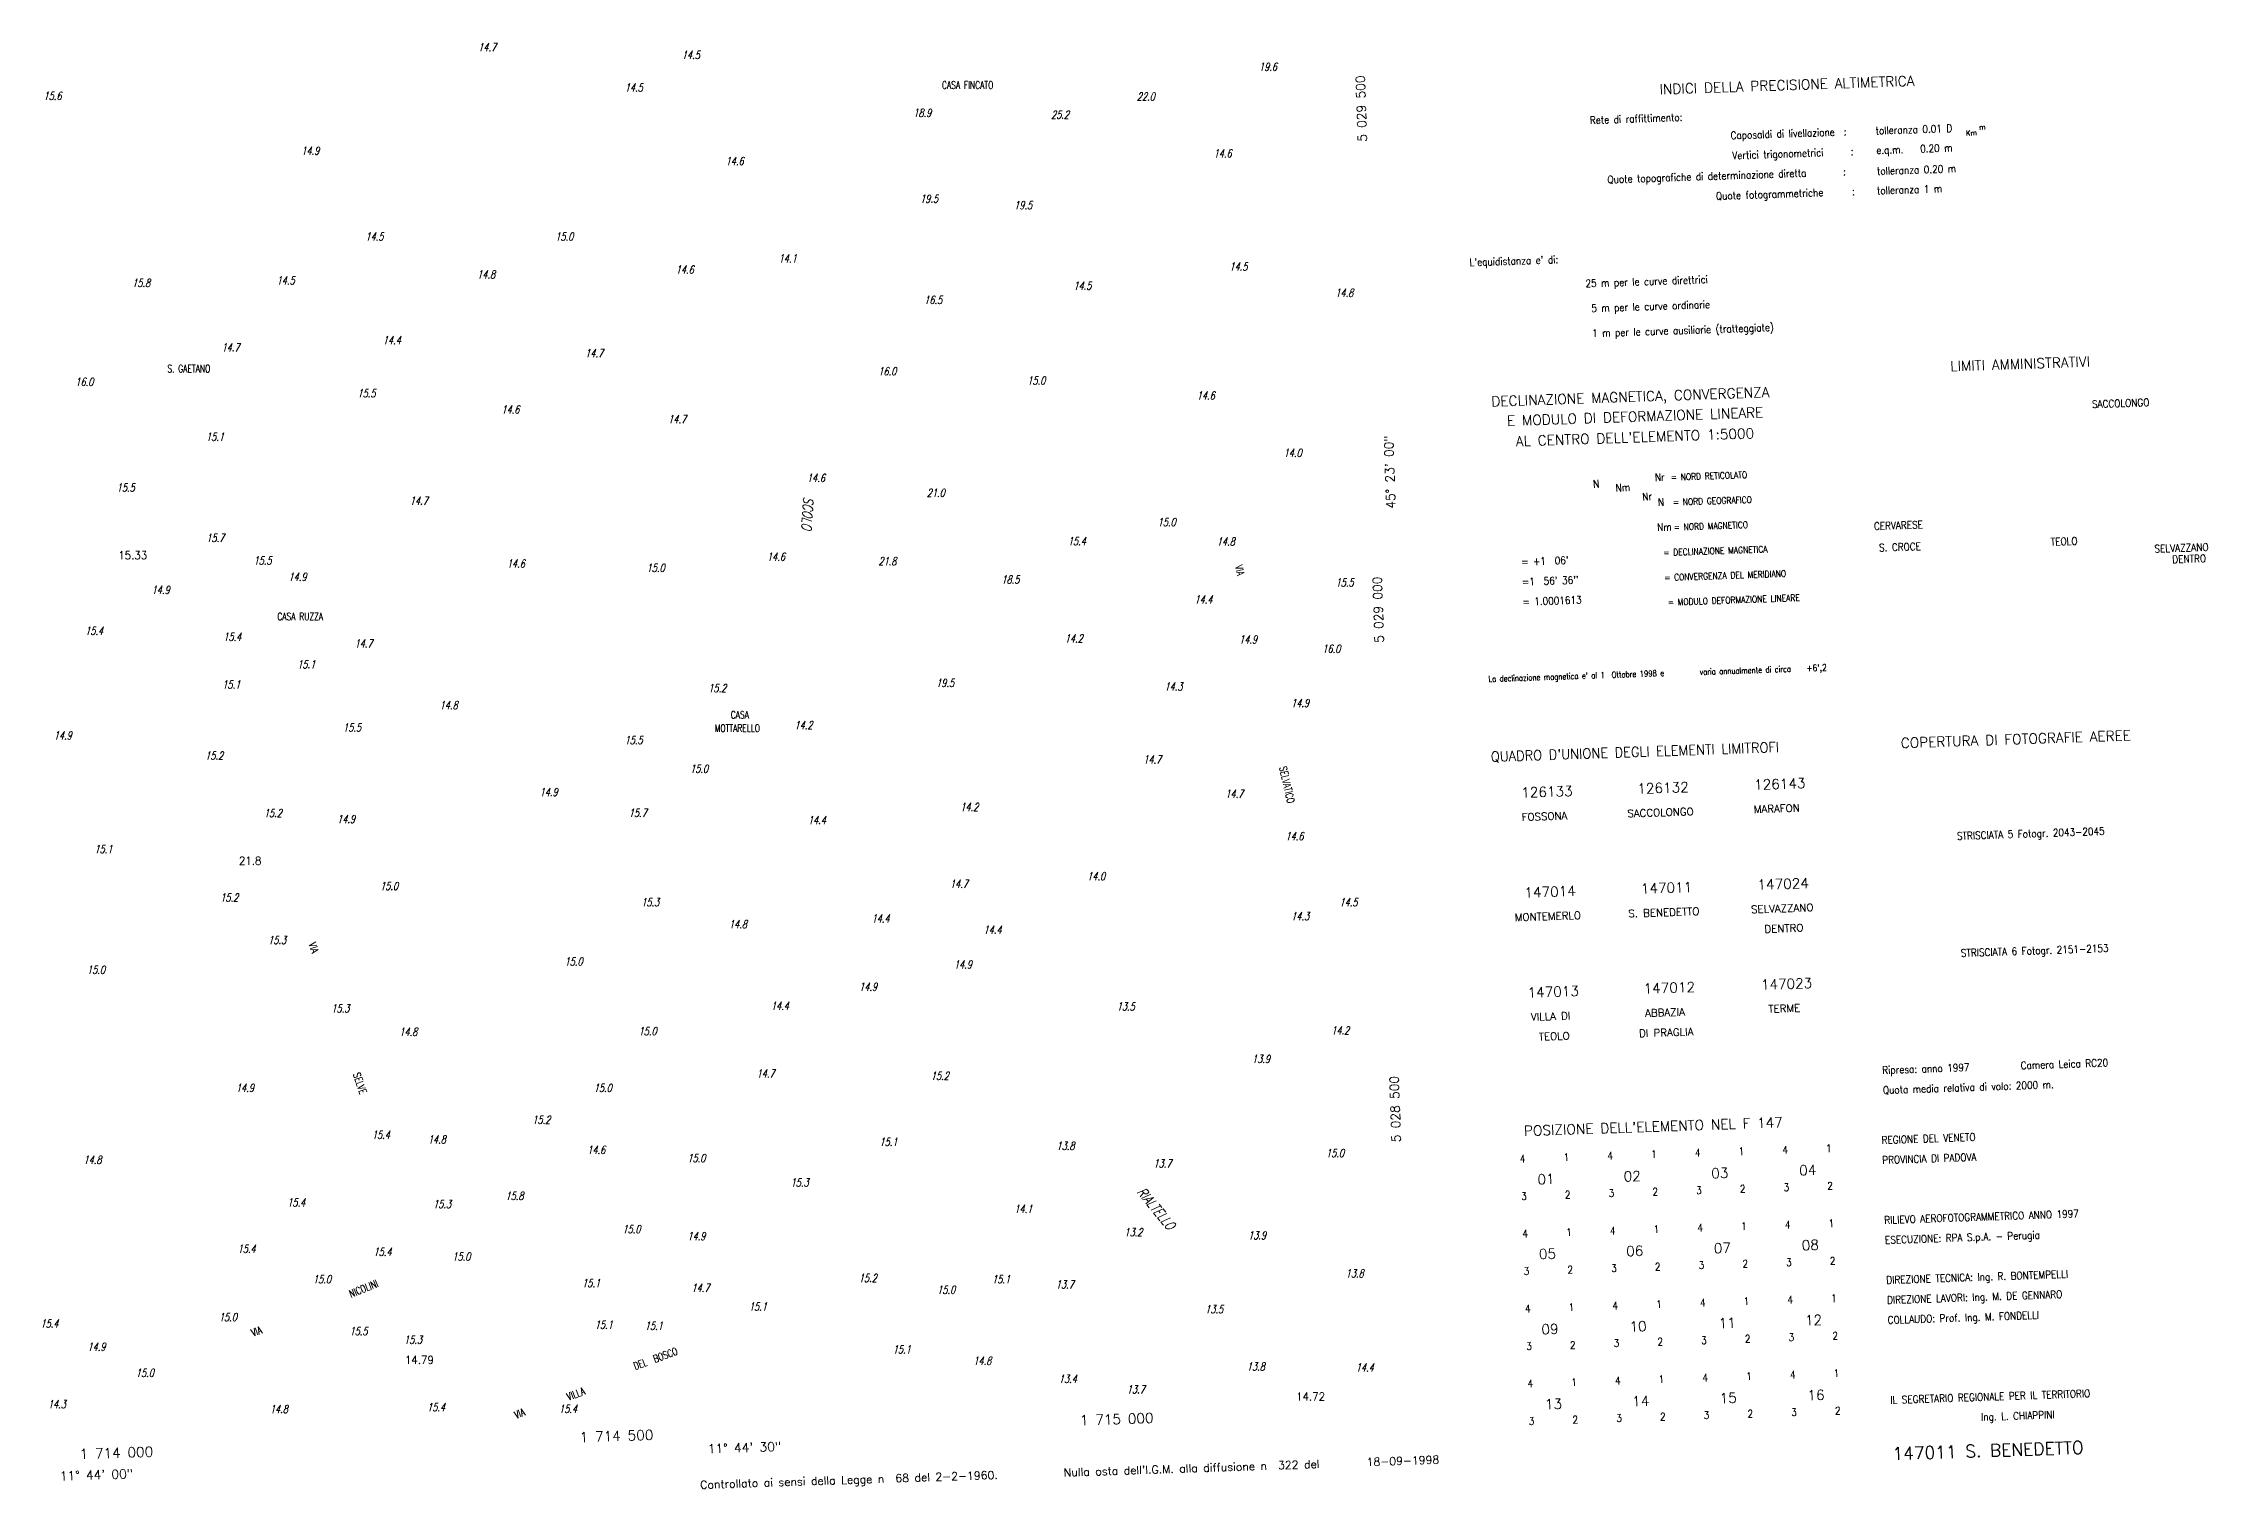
# Model space of a CAD drawing. Extents: x 1711905 to 1716091, y 5028020 to 5031001.
# Drawn here: x 1713927 to 1716091, y 5028117 to 5029562 of the extents above; entities that cross this region are included whole.
import ezdxf
from ezdxf.enums import TextEntityAlignment as Align

# ---------------------------------------------------------------- set-up
doc = ezdxf.new("R2010")
doc.units = 0
for name, color, linetype in [('11B2', 13, 'CONTINUOUS'), ('12A1', 13, 'CONTINUOUS'), ('12B2', 13, 'CONTINUOUS'), ('14G7', 5, 'CONTINUOUS'), ('14O15', 5, 'CONTINUOUS'), ('16C3', 8, 'CONTINUOUS'), ('16D4', 8, 'CONTINUOUS'), ('16P16', 6, 'CONTINUOUS'), ('16Q17', 6, 'CONTINUOUS')]:
    doc.layers.add(name, color=color, linetype=linetype)
doc.styles.add('ROMANS', font='romans.shx')
doc.styles.get("Standard").update_dxf_attribs({"font": 'SIMPLEX'})
doc.styles.add('STYLE1', font='romans.shx', dxfattribs={"width": 0.75, "oblique": 15})

msp = doc.modelspace()

# ---------------------------------------------------------------- texts
at = {"layer": '11B2', "style": 'STYLE1', "oblique": 15, "width": 0.75}
for s, p in [('14.7               ', (1714361.98, 5029554.125, 14.705)), ('14.5               ', (1714565.617, 5029546.453, 14.527)), ('19.6               ', (1715142.586, 5029534.664, 19.57)), ('15.6               ', (1713927.527, 5029505.602, 15.573)), ('14.5               ', (1714508.617, 5029513.922, 14.528)), ('22.0               ', (1715020.41, 5029504.813, 21.99)), ('18.9               ', (1714796.996, 5029488.648, 18.92)), ('25.2               ', (1714934.68, 5029486.758, 25.18)), ('14.9               ', (1714185.285, 5029450.758, 14.86)), ('14.6               ', (1714609.426, 5029440.375, 14.62)), ('14.6               ', (1715097.23, 5029447.969, 14.61)), ('19.5               ', (1714803.805, 5029402.781, 19.45)), ('19.5               ', (1714897.816, 5029396.305, 19.45)), ('14.5               ', (1714249.285, 5029364.883, 14.499)), ('15.0               ', (1714439.113, 5029364.914, 14.97)), ('14.6               ', (1714559.523, 5029331.828, 14.609)), ('14.1               ', (1714662.453, 5029343.047, 14.052)), ('14.5               ', (1715113, 5029334.828, 14.514)), ('15.8               ', (1714016.156, 5029318.57, 15.778)), ('14.5               ', (1714160.602, 5029321.039, 14.514)), ('14.8               ', (1714360.988, 5029327.039, 14.823)), ('14.5               ', (1714957.023, 5029315.797, 14.54)), ('16.5               ', (1714807.863, 5029301.57, 16.51)), ('14.8               ', (1715218.84, 5029308.727, 14.84)), ('14.7               ', (1714105.469, 5029254.125, 14.742)), ('14.4               ', (1714266.715, 5029261.383, 14.448)), ('14.7               ', (1714468.996, 5029248.336, 14.676)), ('16.0               ', (1714761.961, 5029230.242, 15.994)), ('16.0               ', (1713959.34, 5029219.664, 16.013)), ('15.5               ', (1714241.41, 5029208.25, 15.47)), ('15.0               ', (1714910.941, 5029220.961, 15)), ('14.6               ', (1715080.352, 5029205.93, 14.55)), ('14.6               ', (1714385.242, 5029191.938, 14.565)), ('14.7               ', (1714551.945, 5029182.414, 14.668)), ('15.1               ', (1714089.914, 5029164.813, 15.051)), ('14.0               ', (1715167.219, 5029148.656, 14)), ('14.6               ', (1714690.742, 5029123.57, 14.63)), ('15.5               ', (1714000.688, 5029113.883, 15.544)), ('14.7               ', (1714293.648, 5029100.836, 14.749)), ('21.0               ', (1714810.43, 5029108.695, 20.98)), ('15.0               ', (1715041.289, 5029079.391, 14.982)), ('15.7               ', (1714090.234, 5029063.563, 15.661)), ('15.4               ', (1714951.516, 5029060.438, 15.354)), ('14.8               ', (1715100.383, 5029059.922, 14.787)), ('15.5               ', (1714137.504, 5029041.07, 15.522)), ('14.6               ', (1714390.699, 5029037.969, 14.573)), ('15.0               ', (1714530.426, 5029033.758, 15.014)), ('14.6               ', (1714650.777, 5029044.805, 14.587)), ('21.8               ', (1714762.109, 5029040.336, 21.84)), ('14.9               ', (1714035.66, 5029011.641, 14.868)), ('14.9               ', (1714172.438, 5029024.656, 14.867)), ('18.5               ', (1714885.047, 5029021.938, 18.49)), ('15.5               ', (1715219.164, 5029019.109, 15.522)), ('14.4               ', (1715078.059, 5029002.148, 14.402)), ('15.4               ', (1713969.121, 5028970.789, 15.371)), ('15.4               ', (1714107.266, 5028964.789, 15.352)), ('14.2               ', (1714948.461, 5028963.164, 14.22)), ('14.7               ', (1714238.461, 5028958.023, 14.742)), ('14.9               ', (1715122.637, 5028962.148, 14.938)), ('16.0               ', (1715205.871, 5028952.82, 16)), ('15.1               ', (1714181.121, 5028937.25, 15.117)), ('15.1               ', (1714106.207, 5028917.094, 15.102)), ('15.2               ', (1714592.047, 5028913.523, 15.176)), ('19.5               ', (1714819.82, 5028918.719, 19.52)), ('14.3               ', (1715048.063, 5028915.078, 14.28)), ('14.9               ', (1715174.66, 5028898.57, 14.938)), ('14.8               ', (1714323.555, 5028896.344, 14.764)), ('14.2               ', (1714678.188, 5028876.391, 14.234)), ('14.9               ', (1713937.781, 5028866.211, 14.946)), ('15.5               ', (1714226.941, 5028874.047, 15.485)), ('15.5               ', (1714508.438, 5028861.5, 15.522)), ('15.2               ', (1714089.098, 5028845.984, 15.183)), ('15.0               ', (1714573.836, 5028832.883, 14.963)), ('14.7               ', (1715026.824, 5028842.203, 14.653)), ('14.9               ', (1714423.508, 5028809.617, 14.926)), ('14.2               ', (1714844, 5028794.641, 14.153)), ('14.7               ', (1715108.887, 5028807.898, 14.703)), ('15.2               ', (1714147.797, 5028788.617, 15.183)), ('14.9               ', (1714220.996, 5028782.633, 14.852)), ('15.7               ', (1714512.523, 5028788.664, 15.669)), ('14.4               ', (1714691.633, 5028781.609, 14.418)), ('15.1               ', (1713978.395, 5028752.516, 15.084)), ('14.6               ', (1715169.074, 5028765.547, 14.603)), ('14.0               ', (1714970.77, 5028725.445, 14)), ('15.2               ', (1714104.219, 5028704.188, 15.235)), ('15.0               ', (1714263.984, 5028715.641, 14.97)), ('14.7               ', (1714833.641, 5028717.688, 14.742)), ('15.3               ', (1714525.02, 5028699.398, 15.294)), ('14.4               ', (1714755.273, 5028683.289, 14.411)), ('14.3               ', (1715174.734, 5028685.438, 14.251)), ('14.5               ', (1715223.031, 5028699.352, 14.536)), ('15.3               ', (1714152.094, 5028661.656, 15.345)), ('14.8               ', (1714612.73, 5028677.344, 14.801)), ('14.4               ', (1714867.164, 5028671.969, 14.352)), ('15.0               ', (1714448.395, 5028640.188, 15.036)), ('15.0               ', (1713970.992, 5028631.922, 15.011)), ('14.9               ', (1714837.559, 5028637.141, 14.911)), ('14.4               ', (1714654.746, 5028595.781, 14.44)), ('14.9               ', (1714742.824, 5028614.953, 14.896)), ('13.5               ', (1715000.375, 5028595.266, 13.498)), ('15.3               ', (1714215.223, 5028593.297, 15.264)), ('14.8               ', (1714283.141, 5028569.789, 14.83)), ('15.0               ', (1714522.395, 5028570.531, 14.977)), ('14.2               ', (1715214.789, 5028571.367, 14.234)), ('13.9               ', (1715135.551, 5028542.727, 13.933)), ('14.9               ', (1714119.844, 5028513.813, 14.926)), ('15.0               ', (1714477.563, 5028513.734, 15.014)), ('14.7               ', (1714640.379, 5028528.102, 14.742)), ('15.2               ', (1714814.5, 5028525.906, 15.183)), ('15.4               ', (1714255.75, 5028467.008, 15.36)), ('15.2               ', (1714416.176, 5028481.953, 15.198)), ('14.8               ', (1714311.73, 5028462.328, 14.823)), ('14.6               ', (1714471.035, 5028451.914, 14.631)), ('15.0               ', (1714571.156, 5028443.641, 14.999)), ('15.1               ', (1714763.156, 5028459.75, 15.073)), ('13.8               ', (1714940.164, 5028455.914, 13.849)), ('15.0               ', (1715209.563, 5028448.688, 14.985)), ('14.8               ', (1713967.461, 5028441.977, 14.817)), ('13.7               ', (1715037.016, 5028438.344, 13.699)), ('15.8               ', (1714389.324, 5028405.891, 15.801)), ('15.3               ', (1714674.34, 5028419.258, 15.301)), ('15.4               ', (1714171.203, 5028399.359, 15.426)), ('15.3               ', (1714316.961, 5028397.641, 15.264)), ('14.1               ', (1714897.93, 5028392.781, 14.067)), ('15.0               ', (1714506.297, 5028372.672, 15.029)), ('14.9               ', (1714571.168, 5028365.711, 14.904)), ('13.2               ', (1715007.984, 5028369.445, 13.196)), ('13.9               ', (1715131.633, 5028366.398, 13.916)), ('15.4               ', (1714121.563, 5028353.031, 15.36)), ('15.4               ', (1714257.398, 5028349.984, 15.397)), ('15.0               ', (1714336.191, 5028345.242, 15.007)), ('15.0               ', (1714196.883, 5028322.555, 14.955)), ('15.1               ', (1714465.93, 5028318.688, 15.058)), ('14.7               ', (1714575.164, 5028313.898, 14.749)), ('15.2               ', (1714742.508, 5028323.781, 15.22)), ('15.1               ', (1714875.734, 5028322.477, 15.066)), ('13.7               ', (1714939.414, 5028317.383, 13.682)), ('13.8               ', (1715229.23, 5028328.391, 13.766)), ('15.1               ', (1714632.633, 5028295.18, 15.117)), ('15.0               ', (1714820.875, 5028312.023, 14.977)), ('13.5               ', (1715088.746, 5028292.563, 13.531)), ('15.4               ', (1713924.484, 5028278.148, 15.402)), ('15.0               ', (1714102.844, 5028284.68, 14.977)), ('15.5               ', (1714233.453, 5028270.75, 15.478)), ('15.1               ', (1714478.57, 5028277.008, 15.073)), ('15.1               ', (1714528.578, 5028276.023, 15.08)), ('14.9               ', (1713971.504, 5028255.078, 14.883)), ('15.3               ', (1714287.863, 5028262.086, 15.272)), ('15.1               ', (1714776.469, 5028252.383, 15.066)), ('15.0               ', (1714019.828, 5028228.953, 14.955)), ('14.8               ', (1714857.012, 5028241.063, 14.845)), ('13.8               ', (1715130.367, 5028235.25, 13.849)), ('14.4               ', (1715239.313, 5028234.359, 14.402)), ('13.4               ', (1714942.461, 5028222.906, 13.431)), ('13.7               ', (1715010.379, 5028212.453, 13.665)), ('14.3               ', (1713931.883, 5028197.602, 14.33)), ('14.8               ', (1714153.781, 5028192.813, 14.801)), ('15.4               ', (1714310.938, 5028194.602, 15.411)), ('15.4               ', (1714442.855, 5028192.867, 15.448))]:
    msp.add_text(s, height=8, dxfattribs=at).set_placement(p)
at = {"layer": '12A1', "width": 0.938}
msp.add_text('21.8               ', height=8, dxfattribs=at).set_placement((1714122.82, 5028740.906, 21.77))
at = {"layer": '12B2', "width": 0.938}
for s, p in [('15.33              ', (1714002.27, 5029046.242, 15.33)), ('14.79              ', (1714288.781, 5028241.898, 14.79)), ('14.72              ', (1715179.672, 5028205.227, 14.72))]:
    msp.add_text(s, height=8, dxfattribs=at).set_placement(p)
at = {"layer": '14G7', "width": 0.733}
for s, p in [('CASA FINCATO', (1714825.676, 5029516.625)), ('S. GAETANO', (1714051.387, 5029233.125)), ('CASA RUZZA', (1714161.293, 5028985.391)), ('CASA ', (1714614.566, 5028887.102)), ('MOTTARELLO', (1714598.527, 5028873.734))]:
    msp.add_text(s, height=7.5, dxfattribs=at).set_placement(p)
for s, rotation, p in [('VIA', 282.26, (1715118.582, 5029039.602)), ('SELVATICO', 282.83, (1715162.746, 5028838.305)), ('VIA', 287.98, (1714192.543, 5028661.867)), ('SELVE', 289.26, (1714236.73, 5028531.539)), ('NICOLINI', 22.08, (1714234.918, 5028308.086)), ('VIA', 21.28, (1714137.07, 5028269.117)), ('DEL  BOSCO', 20.04, (1714519.074, 5028235.852)), ('VILLA', 21.2, (1714452.473, 5028205.094)), ('VIA', 20.82, (1714399.969, 5028186.992))]:
    msp.add_text(s, height=7.5, rotation=rotation, dxfattribs=at).set_placement(p)
at = {"layer": '14O15', "color": 5, "oblique": 15, "width": 0.75}
for s, rotation, p in [('SCOLO', 266.33, (1714687.289, 5029109.086)), ('RIALTELLO', 309.47, (1715020.055, 5028413.438))]:
    msp.add_text(s, height=10, rotation=rotation, dxfattribs=at).set_placement(p)
at = {"layer": '16C3', "linetype": 'CONTINUOUS', "style": 'ROMANS'}
for s, height, rotation, p in [('5 029 500', 9, 91.938, (1715249.351, 5029496.975)), ('5 029 000', 9, 91.938, (1715266.273, 5028996.017)), ('5 028 500', 9, 91.938, (1715283.191, 5028496.766)), ('1 715 000', 10, 1.932, (1715000.476, 5028181.738)), ('1 714 500', 10, 1.932, (1714500.476, 5028164.871)), ('1 714 000', 10, 1.932, (1714000.476, 5028148.011))]:
    msp.add_text(s, height=height, rotation=rotation, dxfattribs=at).set_placement(p, align=Align.CENTER)
for s, rotation, p in [('45%%d 23\' 00"', 91.938, (1715273.286, 5029133.443)), ('11%%d 44\' 30"', 1.932, (1714628.179, 5028158.226)), ('11%%d 44\' 00"', 1.932, (1713980.367, 5028130.963))]:
    msp.add_text(s, height=9, rotation=rotation, dxfattribs=at).set_placement(p, align=Align.MIDDLE)
at = {"layer": '16D4', "color": 6}
for s, p in [('18-09-1998', (1715250.273, 5028139.83)), ('Controllato ai sensi della Legge n  68 del 2-2-1960.', (1714584.163, 5028117.027)), ("Nulla osta dell'I.G.M. alla diffusione n  322 del", (1714947.522, 5028129.28))]:
    msp.add_text(s, height=8, rotation=1.931, dxfattribs=at).set_placement(p)
at = {"layer": '16D4'}
msp.add_text('147011 S. BENEDETTO', height=12.5, rotation=1.931, dxfattribs=at).set_placement((1715775.952, 5028145.82))
at = {"layer": '16P16'}
for s, height, rotation, p in [('INDICI DELLA PRECISIONE ALTIMETRICA', 10, 1.931, (1715543.1, 5029511.133)), ('LIMITI AMMINISTRATIVI', 10, 1.931, (1715833.77, 5029234.317)), ('DECLINAZIONE MAGNETICA, CONVERGENZA', 10, 1.931, (1715375.005, 5029199.12)), ('E MODULO DI DEFORMAZIONE LINEARE', 10, 1.931, (1715390.67, 5029179.647)), ("AL CENTRO DELL'ELEMENTO 1:5000", 10, 1.931, (1715399.517, 5029159.279)), ('COPERTURA DI FOTOGRAFIE AEREE', 10, 1.931, (1715784.262, 5028857.614)), ('126133', 10, 1.931, (1715404.848, 5028808.024)), ('126132', 10, 1.931, (1715520.947, 5028811.944)), ('126143', 10, 1.931, (1715637.631, 5028815.884)), ('SACCOLONGO', 7.5, 1.931, (1715510.987, 5028788.325)), ('MARAFON', 7.5, 1.931, (1715637.32, 5028792.595)), ('FOSSONA', 7.5, 1.931, (1715405.313, 5028784.756)), ('147014', 10, 1.931, (1715408.069, 5028708.076)), ('147011', 10, 1.931, (1715524.407, 5028712.004)), ('147024', 10, 1.931, (1715641.001, 5028715.941)), ('MONTEMERLO', 7.5, 1.931, (1715398.354, 5028684.47)), ('S. BENEDETTO', 7.5, 1.931, (1715511.929, 5028688.305)), ('SELVAZZANO', 7.5, 1.931, (1715634.614, 5028692.447)), ('DENTRO', 7.5, 1.931, (1715648.041, 5028672.879)), ('147023', 10, 1.931, (1715644.371, 5028615.997)), ('147013', 10, 1.931, (1715411.149, 5028608.123)), ('147012', 10, 1.941, (1715527.228, 5028612.042)), ('VILLA DI', 7.5, 1.931, (1715414.482, 5028584.957)), ('ABBAZIA ', 7.5, 1.931, (1715528.662, 5028588.807)), ('TERME', 7.5, 1.931, (1715651.952, 5028592.97)), ('TEOLO', 7.5, 1.931, (1715422.442, 5028565.199)), ('DI PRAGLIA', 7.5, 1.931, (1715522.655, 5028568.583)), ("POSIZIONE DELL'ELEMENTO NEL F 147", 10, 1.931, (1715407.644, 5028469.811))]:
    msp.add_text(s, height=height, rotation=rotation, dxfattribs=at).set_placement(p)
for s, height, width, p in [("QUADRO D'UNIONE DEGLI ELEMENTI LIMITROFI", 10, 0.95, (1715374.492, 5028843.906)), ('STRISCIATA 5 Fotogr. 2043-2045', 7.5, 0.867, (1715840.417, 5028765.86))]:
    msp.add_text(s, height=height, rotation=1.931, dxfattribs=dict(at, width=width)).set_placement(p)
at = {"layer": '16Q17'}
for s, height, rotation, width, p in [('Rete di raffittimento:', 7.5, 1.931, 0.867, (1715473.53, 5029481.481)), ('Caposaldi di livellazione  :', 7.5, 1.931, 0.867, (1715614.124, 5029466.216)), ('tolleranza 0.01 D', 7.5, 1.931, 0.867, (1715759.072, 5029470.944)), ('Vertici trigonometrici    :', 7.5, 1.931, 0.867, (1715615.835, 5029446.187)), ('e.q.m.   0.20 m', 7.5, 1.931, 0.867, (1715759.731, 5029451.42)), ('Quote topografiche di determinazione diretta    :', 7.5, 1.931, 0.867, (1715491.056, 5029422.108)), ('tolleranza 0.20 m', 7.5, 1.931, 0.867, (1715760.433, 5029430.592)), ('Quote fotogrammetriche    :', 7.5, 1.931, 0.867, (1715599.552, 5029405.671)), ('tolleranza 1 m', 7.5, 1.931, 0.867, (1715760.437, 5029411.041)), ("L'equidistanza e' di:", 7.5, 1.931, 0.867, (1715353.257, 5029339.337)), ('25 m per le curve direttrici', 7.5, 1.931, 0.867, (1715469.039, 5029318.237)), ('5 m per le curve ordinarie', 7.5, 1.931, 0.867, (1715474.879, 5029293.415)), ('1 m per le curve ausiliarie (tratteggiate)', 7.5, 1.931, 0.867, (1715475.721, 5029268.439)), ('SACCOLONGO', 7.5, 1.931, 0.867, (1715975.359, 5029197.543)), ('N', 7.5, 4.005, 0.867, (1715476.805, 5029117.724)), ('Nr', 7.5, 2.561, 0.867, (1715538.478, 5029124.342)), (' = NORD RETICOLATO', 6.5, 1.931, 0.846, (1715550.607, 5029124.881)), ('Nm', 7.5, 3.435, 0.867, (1715499.326, 5029113.825)), ('Nr', 7.5, 4.685, 0.867, (1715526.032, 5029104.877)), ('N', 7.5, 1.891, 0.867, (1715541.46, 5029099.559)), ('= NORD GEOGRAFICO', 6.5, 1.931, 0.846, (1715556.452, 5029100.059)), ('Nm', 7.5, 1.281, 0.867, (1715540.719, 5029074.65)), ('= NORD MAGNETICO', 6.5, 1.941, 0.846, (1715557.295, 5029075.074)), ('CERVARESE', 7.5, 1.931, 0.867, (1715757.369, 5029075.642)), (' = DECLINAZIONE MAGNETICA', 6.5, 1.931, 0.846, (1715543.145, 5029049.587)), ('S. CROCE', 7.5, 1.931, 0.867, (1715762.553, 5029054.109)), ('TEOLO', 7.5, 1.931, 0.867, (1715934.178, 5029059.972)), ('SELVAZZANO       ', 7.5, 1.931, 0.867, (1716037.861, 5029053.017)), (" = +1  06'", 7.5, 1.941, 0.867, (1715400.391, 5029039.89)), ('DENTRO', 7.5, 1.931, 0.867, (1716055.685, 5029042.357)), (" =1  56' 36''", 7.5, 1.941, 0.867, (1715401.065, 5029019.902)), (' = CONVERGENZA DEL MERIDIANO', 6.5, 1.931, 0.846, (1715543.988, 5029024.596)), (' = 1.0001613', 7.5, 1.931, 0.867, (1715401.689, 5028999.912)), ('= MODULO DEFORMAZIONE LINEARE', 6.5, 2.071, 0.846, (1715551.382, 5028999.977)), ("La declinazione magnetica e' al 1  Ottobre 1998 e", 6, 1.951, 0.833, (1715372.103, 5028923.636)), ('varia annualmente di circa', 6, 1.951, 0.833, (1715583.267, 5028930.637)), (" +6',2", 6.5, 1.921, 0.846, (1715686.135, 5028934.061)), ('STRISCIATA 6 Fotogr. 2151-2153', 7.5, 1.931, 0.867, (1715844.297, 5028648.854)), ('Ripresa: anno 1997         Camera Leica RC20', 7.5, 1.921, 0.867, (1715765.748, 5028531.8)), ('Quota media relativa di volo: 2000 m.', 7.5, 1.941, 0.867, (1715766.422, 5028511.812)), ('1', 7.5, 1.941, 0.867, (1715447.237, 5028444.721)), ('4', 7.5, 1.941, 0.867, (1715490.962, 5028446.196)), ('1', 7.5, 1.941, 0.867, (1715534.687, 5028447.675)), ('4', 7.5, 1.941, 0.867, (1715578.412, 5028449.15)), ('1', 7.5, 1.941, 0.867, (1715622.137, 5028450.629)), ('4', 7.5, 1.901, 0.867, (1715665.862, 5028452.109)), ('1', 7.5, 1.941, 0.867, (1715709.587, 5028453.583)), ('REGIONE DEL VENETO', 7.5, 1.931, 0.867, (1715765.104, 5028461.869)), ('PROVINCIA DI PADOVA', 7.5, 1.931, 0.867, (1715765.778, 5028441.88)), ('4', 7.5, 1.891, 0.867, (1715403.453, 5028443.195)), ('3', 7.5, 1.941, 0.867, (1715404.78, 5028405.768)), ('2', 7.5, 1.901, 0.867, (1715448.5, 5028407.248)), ('3', 7.5, 1.941, 0.867, (1715492.231, 5028408.722)), ('2', 7.5, 1.941, 0.867, (1715535.956, 5028410.197)), ('3', 7.5, 1.891, 0.867, (1715579.681, 5028411.676)), ('2', 7.5, 1.941, 0.867, (1715623.401, 5028413.15)), ('3', 7.5, 1.941, 0.867, (1715667.131, 5028414.625)), ('2', 7.5, 1.941, 0.867, (1715710.856, 5028416.1)), ('RILIEVO AEROFOTOGRAMMETRICO ANNO 1997', 7.5, 1.941, 0.867, (1715767.805, 5028381.92)), ('4', 7.5, 1.941, 0.867, (1715406.044, 5028368.289)), ('1', 7.5, 1.941, 0.867, (1715449.769, 5028369.764)), ('4', 7.5, 1.941, 0.867, (1715493.495, 5028371.238)), ('1', 7.5, 1.891, 0.867, (1715537.22, 5028372.718)), ('4', 7.5, 1.941, 0.867, (1715580.944, 5028374.197)), ('1', 7.5, 1.941, 0.867, (1715624.67, 5028375.672)), ('4', 7.5, 1.901, 0.867, (1715668.395, 5028377.151)), ('1', 7.5, 1.941, 0.867, (1715712.12, 5028378.626)), ('ESECUZIONE: RPA S.p.A. - Perugia', 7.5, 1.931, 0.867, (1715768.479, 5028361.931)), ('3', 7.5, 1.941, 0.867, (1715582.209, 5028336.714)), ('2', 7.5, 1.941, 0.867, (1715625.933, 5028338.193)), ('3', 7.5, 1.941, 0.867, (1715669.659, 5028339.668)), ('2', 7.5, 1.941, 0.867, (1715713.384, 5028341.142)), ('3', 7.5, 1.941, 0.867, (1715407.308, 5028330.811)), ('2', 7.5, 1.901, 0.867, (1715451.033, 5028332.29)), ('3', 7.5, 1.941, 0.867, (1715494.758, 5028333.765)), ('2', 7.5, 1.941, 0.867, (1715538.483, 5028335.239)), ('DIREZIONE TECNICA: Ing. R. BONTEMPELLI', 7.5, 1.931, 0.867, (1715769.833, 5028321.954)), ('4', 7.5, 1.901, 0.867, (1715408.577, 5028293.332)), ('1', 7.5, 1.941, 0.867, (1715452.297, 5028294.807)), ('4', 7.5, 1.941, 0.867, (1715496.027, 5028296.286)), ('1', 7.5, 1.901, 0.867, (1715539.752, 5028297.761)), ('4', 7.5, 1.941, 0.867, (1715583.477, 5028299.24)), ('1', 7.5, 1.941, 0.867, (1715627.198, 5028300.7)), ('4', 7.5, 1.901, 0.867, (1715670.922, 5028302.194)), ('1', 7.5, 1.941, 0.867, (1715714.647, 5028303.669)), ('DIREZIONE LAVORI: Ing. M. DE GENNARO', 7.5, 1.931, 0.867, (1715770.507, 5028301.96)), ('COLLAUDO: Prof. Ing. M. FONDELLI', 7.5, 1.931, 0.867, (1715771.181, 5028281.972)), ('3', 7.5, 1.941, 0.867, (1715409.841, 5028255.854)), ('2', 7.5, 1.901, 0.867, (1715453.582, 5028256.848)), ('3', 7.5, 1.941, 0.867, (1715497.286, 5028258.807)), ('2', 7.5, 1.941, 0.867, (1715541.011, 5028260.282)), ('3', 7.5, 1.941, 0.867, (1715584.743, 5028261.697)), ('2', 7.5, 1.901, 0.867, (1715628.461, 5028263.236)), ('3', 7.5, 1.941, 0.867, (1715672.186, 5028264.71)), ('2', 7.5, 1.941, 0.867, (1715715.916, 5028266.19)), ('1', 7.5, 1.901, 0.867, (1715717.18, 5028228.711)), ('4', 7.5, 1.941, 0.867, (1715411.1, 5028218.525)), ('1', 7.5, 1.941, 0.867, (1715454.83, 5028219.849)), ('4', 7.5, 1.941, 0.867, (1715498.555, 5028221.329)), ('1', 7.5, 1.901, 0.867, (1715542.28, 5028222.808)), ('4', 7.5, 1.941, 0.867, (1715586.005, 5028224.283)), ('1', 7.5, 1.941, 0.867, (1715629.73, 5028225.757)), ('4', 7.5, 1.941, 0.867, (1715673.455, 5028227.232)), ('IL SEGRETARIO REGIONALE PER IL TERRITORIO', 7.5, 1.931, 0.867, (1715773.882, 5028202.017)), ('2', 7.5, 1.941, 0.867, (1715543.549, 5028185.325)), ('3', 7.5, 1.941, 0.867, (1715587.274, 5028186.799)), ('2', 7.5, 1.901, 0.867, (1715630.999, 5028188.279)), ('3', 7.5, 1.941, 0.867, (1715674.724, 5028189.753)), ('2', 7.5, 1.941, 0.867, (1715718.449, 5028191.233)), ('Ing. L. CHIAPPINI', 7.5, 1.931, 0.867, (1715864.505, 5028185.067)), ('3', 7.5, 1.941, 0.867, (1715412.374, 5028180.896)), ('2', 7.5, 1.941, 0.867, (1715456.099, 5028182.371)), ('3', 7.5, 1.901, 0.867, (1715499.824, 5028183.85))]:
    msp.add_text(s, height=height, rotation=rotation, dxfattribs=dict(at, width=width)).set_placement(p)
for s, height, rotation, p in [('Km', 5, 1.951, (1715849.405, 5029469.858)), ('m', 5, 1.951, (1715862.541, 5029475.684)), ('01', 10, 1.931, (1715421.105, 5028421.327)), ('02', 10, 1.931, (1715507.251, 5028424.232)), ('03', 10, 1.931, (1715594.834, 5028427.401)), ('04', 10, 1.931, (1715682.744, 5028430.365)), ('08', 10, 1.931, (1715685.272, 5028355.418)), ('05', 10, 1.931, (1715422.523, 5028346.648)), ('06', 10, 1.931, (1715509.793, 5028349.59)), ('07', 10, 1.931, (1715597.362, 5028352.453)), ('09', 10, 1.931, (1715425.059, 5028271.455)), ('10', 10, 1.931, (1715513.097, 5028274.174)), ('11', 10, 1.931, (1715602.216, 5028277.499)), ('12', 10, 1.931, (1715688.467, 5028280.408)), ('16', 10, 1.931, (1715690.998, 5028205.501)), ('13', 10, 1.931, (1715428.476, 5028196.513)), ('14', 10, 1.931, (1715515.722, 5028199.455)), ('15', 10, 1.931, (1715603.232, 5028202.541))]:
    msp.add_text(s, height=height, rotation=rotation, dxfattribs=at).set_placement(p)

doc.saveas('drawing.dxf')
